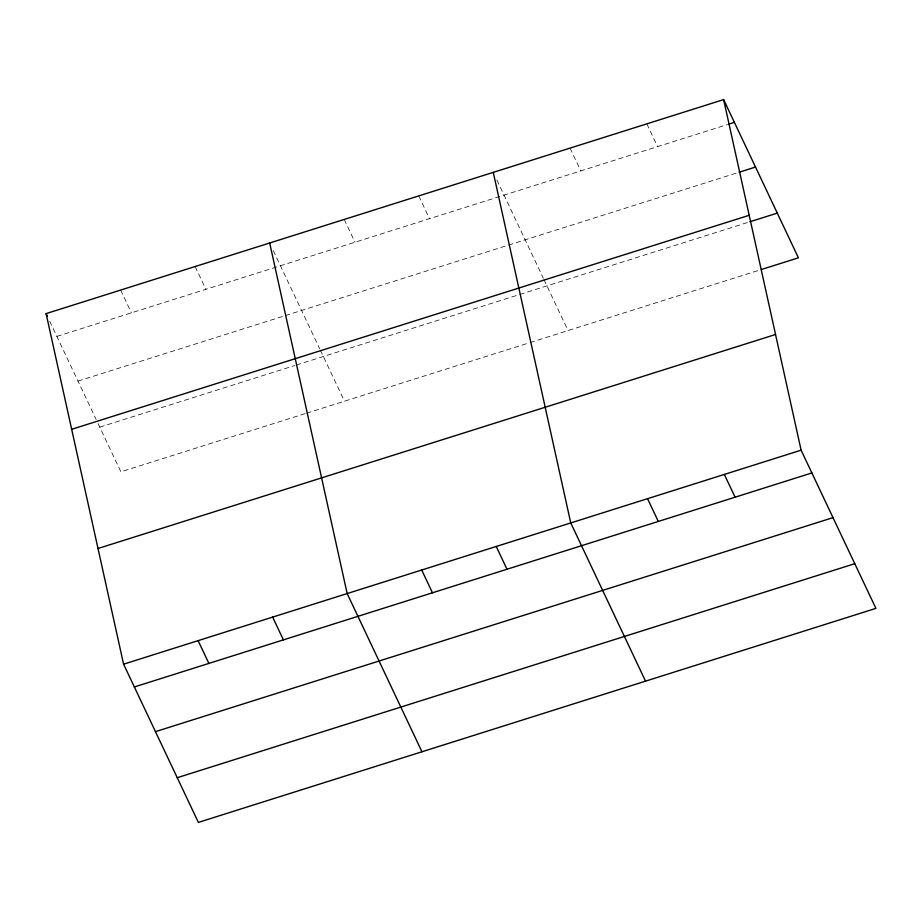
<?xml version="1.0" encoding="UTF-8"?>
<svg xmlns="http://www.w3.org/2000/svg" width="922" height="922" viewBox="0 0 922 922"><rect width="100%" height="100%" fill="white"/><g stroke="black" fill="none" stroke-linecap="round" stroke-linejoin="round"><path stroke-width="0.69" stroke-dasharray="4.61 3.46" d="M56.864 336.392L727.539 124.539M77.99 381.086L283.953 316.016M285.313 315.589L737.692 172.702M99.76 427.128L294.89 365.492M296.239 365.066L518.475 294.867M519.824 294.441L748.491 222.214M305.17 413.609L120.886 471.822L96.729 420.732M306.53 413.183L528.755 342.984M530.115 342.558L760.016 269.939M646.841 123.859L657.605 146.633M570.061 148.119L580.814 170.881M496.854 179.963L543.3 278.202M543.899 279.481L568.056 330.572M418.738 195.913L429.502 218.675M344.217 219.448L354.97 242.221M273.269 250.588L319.715 348.827M320.314 350.106L344.471 401.197M195.153 266.539L205.917 289.301M120.632 290.073L131.397 312.846M49.684 321.213L96.13 419.452"/><path stroke-width="1.38" d="M723.632 99.599L801.114 450.178L875.9 608.382L198.368 822.401L123.583 664.186L46.1 313.618L723.632 99.599L798.417 257.814L761.388 269.501M728.91 124.101L734.396 122.372M739.064 172.264L755.521 167.066M71.674 429.306L749.194 215.287M749.863 221.776L777.281 213.12M98.02 548.498L775.54 334.49M123.583 664.186L801.114 450.178M134.347 686.959L811.879 472.94M155.472 731.653L833.004 517.634M177.243 777.707L854.775 563.688M724.335 474.427L735.088 497.2M647.544 498.687L658.308 521.46M645.538 681.151L570.753 522.935L493.27 172.368M496.232 546.481L506.996 569.254M421.7 570.027L432.464 592.788M421.953 751.776L347.168 593.561L269.685 242.993M272.647 617.106L283.411 639.88M46.1 313.618L47.299 316.154M198.115 640.652L208.879 663.414"/></g></svg>
